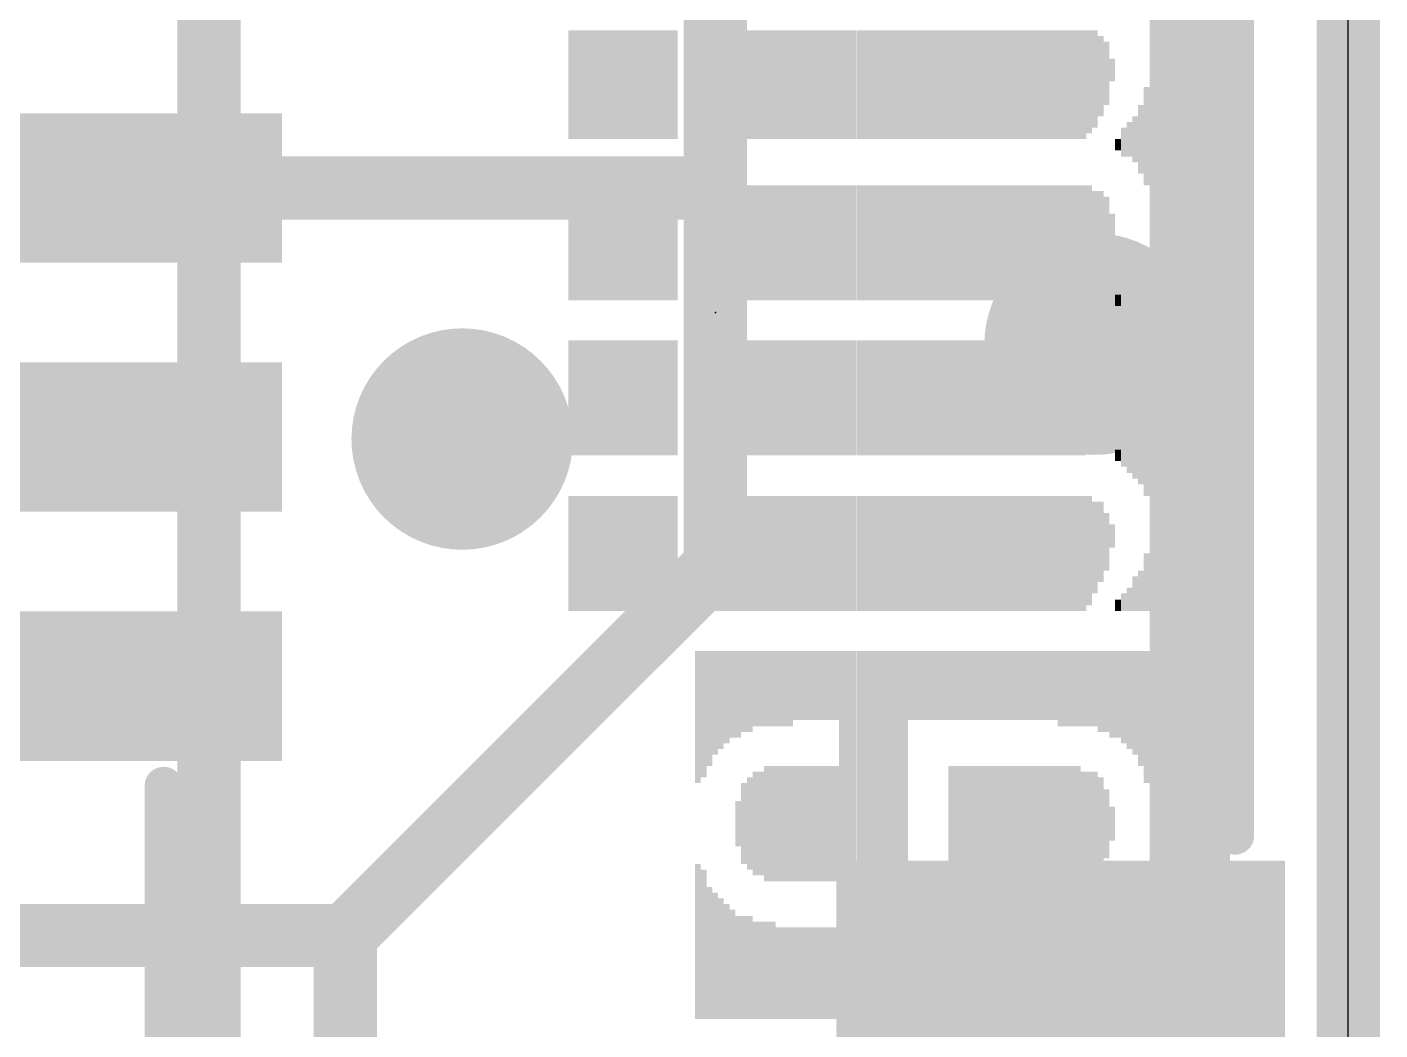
# Model space of a CAD drawing. Extents: x -0.1 to 35.7, y -1.6 to 50.9.
# Drawn here: x 30.26 to 35.69, y 6.01 to 10.04 of the extents above; entities that cross this region are included whole.
import ezdxf

# ---------------------------------------------------------------- set-up
doc = ezdxf.new("R2010")
doc.units = 0
for name, color, linetype in [('1', 12, 'CONTINUOUS'), ('16', 5, 'CONTINUOUS'), ('18', 110, 'CONTINUOUS'), ('20', 53, 'CONTINUOUS'), ('21', 40, 'CONTINUOUS'), ('22', 6, 'CONTINUOUS'), ('23', 40, 'CONTINUOUS')]:
    doc.layers.add(name, color=color, linetype=linetype)

# ---------------------------------------------------------------- blocks, each defined once
blk = doc.blocks.new('RECT')
blk.add_solid([(-0.5, -0.5), (0.5, -0.5), (-0.5, 0.5), (0.5, 0.5)])
blk = doc.blocks.new('ROUNDV')
at = {"const_width": 0.5}
blk.add_lwpolyline([(0, -0.25, 1), (0, 0.25, 1), (0, -0.25)], format="xyb", dxfattribs=at)

msp = doc.modelspace()

# ---------------------------------------------------------------- linework, layer by layer
at = {"layer": '1'}
for points, const_width in [([(35.56, 50.8), (35.56, 0)], 0.254), ([(33.02, 11.176), (33.02, 9.39)], 0.254), ([(30.506, 9.39), (33.02, 9.39)], 0.254), ([(33.02, 9.39), (33.02, 7.874)], 0.254), ([(30.506, 8.39), (29.071, 8.39)], 0.3048), ([(33.02, 7.874), (31.535, 6.389)], 0.254), ([(31.535, 6.389), (28.191, 6.389)], 0.254), ([(31.535, 4.865), (31.535, 6.389)], 0.254)]:
    msp.add_lwpolyline(points, dxfattribs=dict(at, const_width=const_width))
for points, const_width in [([(30.506, 9.4535, 1), (30.506, 9.3265)], 0.127), ([(33.0835, 9.39, 1), (32.9565, 9.39)], 0.127), ([(33.02, 9.3265, 1), (33.02, 9.4535)], 0.127), ([(32.9565, 9.39, 1), (33.0835, 9.39)], 0.127), ([(30.506, 8.3138, 1), (30.506, 8.4662)], 0.1524), ([(33.0649, 7.8291, 1), (32.9751, 7.9189)], 0.127), ([(32.9565, 7.874, 1), (33.0835, 7.874)], 0.127), ([(31.5985, 6.389, 1), (31.4715, 6.389)], 0.127), ([(31.535, 6.3255, 1), (31.535, 6.4525)], 0.127), ([(31.4901, 6.4339, 1), (31.5799, 6.3441)], 0.127)]:
    msp.add_lwpolyline(points, format="xyb", dxfattribs=dict(at, const_width=const_width))
at = {"layer": '16', "const_width": 0.254}
for points in [[(35.56, 50.8), (35.56, 0)], [(30.988, 5.08), (30.988, 11.43)]]:
    msp.add_lwpolyline(points, dxfattribs=at)
at = {"layer": '20'}
msp.add_line((35.56, 2.54), (35.56, 50.8), dxfattribs=at)
at = {"layer": '21', "const_width": 0.1524}
for points in [[(35.106, 6.79), (35.106, 10.99)], [(30.806, 5.89), (30.806, 6.99)]]:
    msp.add_lwpolyline(points, dxfattribs=at)
at = {"layer": '21', "const_width": 0.0762}
for points in [[(30.8441, 6.99, 1), (30.7679, 6.99)], [(35.0679, 6.79, 1), (35.1441, 6.79)]]:
    msp.add_lwpolyline(points, format="xyb", dxfattribs=at)
at = {"layer": '23'}
msp.add_point((33.02, 8.89), dxfattribs=at)

# ---------------------------------------------------------------- block references
at = {"layer": '1', "rotation": 180}
for p, xscale, yscale in [((30.506, 9.39), 1.55, 0.6), ((30.506, 8.39), 1.55, 0.6), ((30.506, 7.39), 1.55, 0.6), ((34.406, 6.09), 1.8, 1.2)]:
    msp.add_blockref('RECT', p, dxfattribs=dict(at, xscale=xscale, yscale=yscale))
at = {"layer": '18', "xscale": 0.889, "yscale": 0.889}
for p in [(34.544, 8.763), (34.544, 8.763), (32.004, 8.382), (32.004, 8.382)]:
    msp.add_blockref('ROUNDV', p, dxfattribs=at)
at = {"layer": '22', "rotation": 90}
for p, xscale, yscale in [((34.7741, 8.813), 5.5194, 0.0231), ((34.7972, 8.813), 5.5194, 0.0231), ((34.8203, 8.813), 5.5194, 0.0231), ((34.8434, 8.813), 5.5194, 0.0231), ((34.8666, 8.813), 5.5194, 0.0231), ((34.8897, 8.8003), 5.494, 0.0231), ((34.9128, 8.8003), 5.494, 0.0231), ((34.9359, 8.7889), 5.4712, 0.0231), ((34.959, 8.7889), 5.4712, 0.0231), ((34.982, 8.7774), 5.4483, 0.0229), ((35.005, 8.766), 5.4254, 0.0231), ((35.0281, 8.7546), 5.4026, 0.0231), ((35.0512, 8.7317), 5.3569, 0.0231), ((35.0743, 8.6974), 5.2883, 0.0231), ((32.442, 9.8049), 0.4369, 0.0229), ((32.465, 9.8049), 0.4369, 0.0231), ((32.4881, 9.8049), 0.4369, 0.0231), ((32.5112, 9.8049), 0.4369, 0.0231), ((32.5343, 9.8049), 0.4369, 0.0231), ((32.5574, 9.8049), 0.4369, 0.0231), ((32.5806, 9.8049), 0.4369, 0.0231), ((32.6037, 9.8049), 0.4369, 0.0231), ((32.6268, 9.8049), 0.4369, 0.0231), ((32.6499, 9.8049), 0.4369, 0.0231), ((32.673, 9.8049), 0.4369, 0.0231), ((32.696, 9.8049), 0.4369, 0.0229), ((32.719, 9.8049), 0.4369, 0.0231), ((32.7421, 9.8049), 0.4369, 0.0231), ((32.7652, 9.8049), 0.4369, 0.0231), ((32.7883, 9.8049), 0.4369, 0.0231), ((32.8114, 9.8049), 0.4369, 0.0231), ((32.8346, 9.8049), 0.4369, 0.0231), ((32.8577, 9.8049), 0.4369, 0.0231), ((32.95, 9.8049), 0.4369, 0.0229), ((32.973, 9.8049), 0.4369, 0.0231), ((32.9961, 9.8049), 0.4369, 0.0231), ((33.0192, 9.8049), 0.4369, 0.0231), ((33.0423, 9.8049), 0.4369, 0.0231), ((33.0654, 9.8049), 0.4369, 0.0231), ((33.0886, 9.8049), 0.4369, 0.0231), ((33.1117, 9.8049), 0.4369, 0.0231), ((33.1348, 9.8049), 0.4369, 0.0231), ((33.1579, 9.8049), 0.4369, 0.0231), ((33.181, 9.8049), 0.4369, 0.0231), ((33.204, 9.8049), 0.4369, 0.0229), ((33.227, 9.8049), 0.4369, 0.0231), ((33.2501, 9.8049), 0.4369, 0.0231), ((33.2732, 9.8049), 0.4369, 0.0231), ((33.2963, 9.8049), 0.4369, 0.0231), ((33.3194, 9.8049), 0.4369, 0.0231), ((33.3426, 9.8049), 0.4369, 0.0231), ((33.3657, 9.8049), 0.4369, 0.0231), ((33.3888, 9.8049), 0.4369, 0.0231), ((33.4119, 9.8049), 0.4369, 0.0231), ((33.435, 9.8049), 0.4369, 0.0231), ((33.458, 9.8049), 0.4369, 0.0229), ((33.481, 9.8049), 0.4369, 0.0231), ((33.5041, 9.8049), 0.4369, 0.0231), ((33.5272, 9.8049), 0.4369, 0.0231), ((33.5503, 9.8049), 0.4369, 0.0231), ((33.5734, 9.8049), 0.4369, 0.0231), ((33.5966, 9.8049), 0.4369, 0.0231), ((33.6197, 9.8049), 0.4369, 0.0231), ((33.6428, 9.8049), 0.4369, 0.0231), ((33.6659, 9.8049), 0.4369, 0.0231), ((33.689, 9.8049), 0.4369, 0.0231), ((33.712, 9.8049), 0.4369, 0.0229), ((33.735, 9.8049), 0.4369, 0.0231), ((33.7581, 9.8049), 0.4369, 0.0231), ((33.7812, 9.8049), 0.4369, 0.0231), ((33.8043, 9.8049), 0.4369, 0.0231), ((33.8274, 9.8049), 0.4369, 0.0231), ((33.8506, 9.8049), 0.4369, 0.0231), ((33.8737, 9.8049), 0.4369, 0.0231), ((33.8968, 9.8049), 0.4369, 0.0231), ((33.9199, 9.8049), 0.4369, 0.0231), ((33.943, 9.8049), 0.4369, 0.0231), ((33.966, 9.8049), 0.4369, 0.0229), ((33.989, 9.8049), 0.4369, 0.0231), ((34.0121, 9.8049), 0.4369, 0.0231), ((34.0352, 9.8049), 0.4369, 0.0231), ((34.0583, 9.8049), 0.4369, 0.0231), ((34.0814, 9.8049), 0.4369, 0.0231), ((34.1046, 9.8049), 0.4369, 0.0231), ((34.1277, 9.8049), 0.4369, 0.0231), ((34.1508, 9.8049), 0.4369, 0.0231), ((34.1739, 9.8049), 0.4369, 0.0231), ((34.197, 9.8049), 0.4369, 0.0231), ((34.22, 9.8049), 0.4369, 0.0229), ((34.243, 9.8049), 0.4369, 0.0231), ((34.2661, 9.8049), 0.4369, 0.0231), ((34.2892, 9.8049), 0.4369, 0.0231), ((34.3123, 9.8049), 0.4369, 0.0231), ((34.3354, 9.8049), 0.4369, 0.0231), ((34.3586, 9.8049), 0.4369, 0.0231), ((34.3817, 9.8049), 0.4369, 0.0231), ((34.4048, 9.8049), 0.4369, 0.0231), ((34.4279, 9.8049), 0.4369, 0.0231), ((34.451, 9.8049), 0.4369, 0.0231), ((34.474, 9.8049), 0.4369, 0.0229), ((34.497, 9.8049), 0.4369, 0.0231), ((34.5201, 9.8163), 0.414, 0.0231), ((34.5432, 9.8277), 0.3912, 0.0231), ((34.5663, 9.8392), 0.3226, 0.0231), ((34.5894, 9.8506), 0.254, 0.0231), ((34.6126, 9.8633), 0.0914, 0.0231), ((34.751, 9.5979), 0.3937, 0.0231), ((34.728, 9.5852), 0.2769, 0.0229), ((34.705, 9.5852), 0.1854, 0.0231), ((34.6588, 9.5737), 0.1168, 0.0231), ((34.6819, 9.5852), 0.1397, 0.0231), ((34.6357, 9.5636), 0.0457, 0.0231), ((32.442, 9.1699), 0.4623, 0.0229), ((32.465, 9.1699), 0.4623, 0.0231), ((32.4881, 9.1699), 0.4623, 0.0231), ((32.5112, 9.1699), 0.4623, 0.0231), ((32.5343, 9.1699), 0.4623, 0.0231), ((32.5574, 9.1699), 0.4623, 0.0231), ((32.5806, 9.1699), 0.4623, 0.0231), ((32.6037, 9.1699), 0.4623, 0.0231), ((32.6268, 9.1699), 0.4623, 0.0231), ((32.6499, 9.1699), 0.4623, 0.0231), ((32.673, 9.1699), 0.4623, 0.0231), ((32.696, 9.1699), 0.4623, 0.0229), ((32.719, 9.1699), 0.4623, 0.0231), ((32.7421, 9.1699), 0.4623, 0.0231), ((32.7652, 9.1699), 0.4623, 0.0231), ((32.7883, 9.1699), 0.4623, 0.0231), ((32.8114, 9.1699), 0.4623, 0.0231), ((32.8346, 9.1699), 0.4623, 0.0231), ((32.8577, 9.1699), 0.4623, 0.0231), ((32.95, 9.1699), 0.4623, 0.0229), ((32.973, 9.1699), 0.4623, 0.0231), ((32.9961, 9.1699), 0.4623, 0.0231), ((33.0192, 9.1699), 0.4623, 0.0231), ((33.0423, 9.1699), 0.4623, 0.0231), ((33.0654, 9.1699), 0.4623, 0.0231), ((33.0886, 9.1699), 0.4623, 0.0231), ((33.1117, 9.1699), 0.4623, 0.0231), ((33.1348, 9.1699), 0.4623, 0.0231), ((33.1579, 9.1699), 0.4623, 0.0231), ((33.181, 9.1699), 0.4623, 0.0231), ((33.204, 9.1699), 0.4623, 0.0229), ((33.227, 9.1699), 0.4623, 0.0231), ((33.2501, 9.1699), 0.4623, 0.0231), ((33.2732, 9.1699), 0.4623, 0.0231), ((33.2963, 9.1699), 0.4623, 0.0231), ((33.3194, 9.1699), 0.4623, 0.0231), ((33.3426, 9.1699), 0.4623, 0.0231), ((33.3657, 9.1699), 0.4623, 0.0231), ((33.3888, 9.1699), 0.4623, 0.0231), ((33.4119, 9.1699), 0.4623, 0.0231), ((33.435, 9.1699), 0.4623, 0.0231), ((33.458, 9.1699), 0.4623, 0.0229), ((33.481, 9.1699), 0.4623, 0.0231), ((33.5041, 9.1699), 0.4623, 0.0231), ((33.5272, 9.1699), 0.4623, 0.0231), ((33.5503, 9.1699), 0.4623, 0.0231), ((33.5734, 9.1699), 0.4623, 0.0231), ((33.5966, 9.1699), 0.4623, 0.0231), ((33.6197, 9.1699), 0.4623, 0.0231), ((33.6428, 9.1699), 0.4623, 0.0231), ((33.6659, 9.1699), 0.4623, 0.0231), ((33.689, 9.1699), 0.4623, 0.0231), ((33.712, 9.1699), 0.4623, 0.0229), ((33.735, 9.1699), 0.4623, 0.0231), ((33.7581, 9.1699), 0.4623, 0.0231), ((33.7812, 9.1699), 0.4623, 0.0231), ((33.8043, 9.1699), 0.4623, 0.0231), ((33.8274, 9.1699), 0.4623, 0.0231), ((33.8506, 9.1699), 0.4623, 0.0231), ((33.8737, 9.1699), 0.4623, 0.0231), ((33.8968, 9.1699), 0.4623, 0.0231), ((33.9199, 9.1699), 0.4623, 0.0231), ((33.943, 9.1699), 0.4623, 0.0231), ((33.966, 9.1699), 0.4623, 0.0229), ((33.989, 9.1699), 0.4623, 0.0231), ((34.0121, 9.1699), 0.4623, 0.0231), ((34.0352, 9.1699), 0.4623, 0.0231), ((34.0583, 9.1699), 0.4623, 0.0231), ((34.0814, 9.1699), 0.4623, 0.0231), ((34.1046, 9.1699), 0.4623, 0.0231), ((34.1277, 9.1699), 0.4623, 0.0231), ((34.1508, 9.1699), 0.4623, 0.0231), ((34.1739, 9.1699), 0.4623, 0.0231), ((34.197, 9.1699), 0.4623, 0.0231), ((34.22, 9.1699), 0.4623, 0.0229), ((34.243, 9.1699), 0.4623, 0.0231), ((34.2661, 9.1699), 0.4623, 0.0231), ((34.2892, 9.1699), 0.4623, 0.0231), ((34.3123, 9.1699), 0.4623, 0.0231), ((34.3354, 9.1699), 0.4623, 0.0231), ((34.3586, 9.1699), 0.4623, 0.0231), ((34.3817, 9.1699), 0.4623, 0.0231), ((34.4048, 9.1699), 0.4623, 0.0231), ((34.4279, 9.1699), 0.4623, 0.0231), ((34.451, 9.1699), 0.4623, 0.0231), ((34.474, 9.1699), 0.4623, 0.0229), ((34.497, 9.1699), 0.4623, 0.0231), ((34.5201, 9.1813), 0.4394, 0.0231), ((34.5432, 9.1927), 0.3708, 0.0231), ((34.5663, 9.2169), 0.3226, 0.0231), ((34.5894, 9.2283), 0.254, 0.0231), ((34.6126, 9.2397), 0.094, 0.0231), ((34.751, 8.9629), 0.3683, 0.0231), ((34.728, 8.9629), 0.2769, 0.0229), ((34.6819, 8.9629), 0.1397, 0.0231), ((34.705, 8.9629), 0.1854, 0.0231), ((34.6357, 8.9387), 0.0457, 0.0231), ((34.6588, 8.9387), 0.0914, 0.0231), ((32.442, 8.5476), 0.4623, 0.0229), ((32.465, 8.5476), 0.4623, 0.0231), ((32.4881, 8.5476), 0.4623, 0.0231), ((32.5112, 8.5476), 0.4623, 0.0231), ((32.5343, 8.5476), 0.4623, 0.0231), ((32.5574, 8.5476), 0.4623, 0.0231), ((32.5806, 8.5476), 0.4623, 0.0231), ((32.6037, 8.5476), 0.4623, 0.0231), ((32.6268, 8.5476), 0.4623, 0.0231), ((32.6499, 8.5476), 0.4623, 0.0231), ((32.673, 8.5476), 0.4623, 0.0231), ((32.696, 8.5476), 0.4623, 0.0229), ((32.719, 8.5476), 0.4623, 0.0231), ((32.7421, 8.5476), 0.4623, 0.0231), ((32.7652, 8.5476), 0.4623, 0.0231), ((32.7883, 8.5476), 0.4623, 0.0231), ((32.8114, 8.5476), 0.4623, 0.0231), ((32.8346, 8.5476), 0.4623, 0.0231), ((32.8577, 8.5476), 0.4623, 0.0231), ((32.95, 8.5476), 0.4623, 0.0229), ((32.973, 8.5476), 0.4623, 0.0231), ((32.9961, 8.5476), 0.4623, 0.0231), ((33.0192, 8.5476), 0.4623, 0.0231), ((33.0423, 8.5476), 0.4623, 0.0231), ((33.0654, 8.5476), 0.4623, 0.0231), ((33.0886, 8.5476), 0.4623, 0.0231), ((33.1117, 8.5476), 0.4623, 0.0231), ((33.1348, 8.5476), 0.4623, 0.0231), ((33.1579, 8.5476), 0.4623, 0.0231), ((33.181, 8.5476), 0.4623, 0.0231), ((33.204, 8.5476), 0.4623, 0.0229), ((33.227, 8.5476), 0.4623, 0.0231), ((33.2501, 8.5476), 0.4623, 0.0231), ((33.2732, 8.5476), 0.4623, 0.0231), ((33.2963, 8.5476), 0.4623, 0.0231), ((33.3194, 8.5476), 0.4623, 0.0231), ((33.3426, 8.5476), 0.4623, 0.0231), ((33.3657, 8.5476), 0.4623, 0.0231), ((33.3888, 8.5476), 0.4623, 0.0231), ((33.4119, 8.5476), 0.4623, 0.0231), ((33.435, 8.5476), 0.4623, 0.0231), ((33.458, 8.5476), 0.4623, 0.0229), ((33.481, 8.5476), 0.4623, 0.0231), ((33.5041, 8.5476), 0.4623, 0.0231), ((33.5272, 8.5476), 0.4623, 0.0231), ((33.5503, 8.5476), 0.4623, 0.0231), ((33.5734, 8.5476), 0.4623, 0.0231), ((33.5966, 8.5476), 0.4623, 0.0231), ((33.6197, 8.5476), 0.4623, 0.0231), ((33.6428, 8.5476), 0.4623, 0.0231), ((33.6659, 8.5476), 0.4623, 0.0231), ((33.689, 8.5476), 0.4623, 0.0231), ((33.712, 8.5476), 0.4623, 0.0229), ((33.735, 8.5476), 0.4623, 0.0231), ((33.7581, 8.5476), 0.4623, 0.0231), ((33.7812, 8.5476), 0.4623, 0.0231), ((33.8043, 8.5476), 0.4623, 0.0231), ((33.8274, 8.5476), 0.4623, 0.0231), ((33.8506, 8.5476), 0.4623, 0.0231), ((33.8737, 8.5476), 0.4623, 0.0231), ((33.8968, 8.5476), 0.4623, 0.0231), ((33.9199, 8.5476), 0.4623, 0.0231), ((33.943, 8.5476), 0.4623, 0.0231), ((33.966, 8.5476), 0.4623, 0.0229), ((33.989, 8.5476), 0.4623, 0.0231), ((34.0121, 8.5476), 0.4623, 0.0231), ((34.0352, 8.5476), 0.4623, 0.0231), ((34.0583, 8.5476), 0.4623, 0.0231), ((34.0814, 8.5476), 0.4623, 0.0231), ((34.1046, 8.5476), 0.4623, 0.0231), ((34.1277, 8.5476), 0.4623, 0.0231), ((34.1508, 8.5476), 0.4623, 0.0231), ((34.1739, 8.5476), 0.4623, 0.0231), ((34.197, 8.5476), 0.4623, 0.0231), ((34.22, 8.5476), 0.4623, 0.0229), ((34.243, 8.5476), 0.4623, 0.0231), ((34.2661, 8.5476), 0.4623, 0.0231), ((34.2892, 8.5476), 0.4623, 0.0231), ((34.3123, 8.5476), 0.4623, 0.0231), ((34.3354, 8.5476), 0.4623, 0.0231), ((34.3586, 8.5476), 0.4623, 0.0231), ((34.3817, 8.5476), 0.4623, 0.0231), ((34.4048, 8.5476), 0.4623, 0.0231), ((34.4279, 8.5476), 0.4623, 0.0231), ((34.451, 8.5476), 0.4623, 0.0231), ((34.474, 8.5476), 0.4623, 0.0229), ((34.497, 8.5476), 0.4623, 0.0231), ((34.5201, 8.559), 0.4394, 0.0231), ((34.5432, 8.5692), 0.3683, 0.0231), ((34.5663, 8.5806), 0.3454, 0.0231), ((34.5894, 8.592), 0.2311, 0.0231), ((34.6126, 8.5933), 0.0914, 0.0231), ((34.751, 8.3393), 0.3708, 0.0231), ((34.728, 8.338), 0.2769, 0.0229), ((34.705, 8.3266), 0.2083, 0.0231), ((34.6588, 8.3164), 0.0914, 0.0231), ((34.6819, 8.3266), 0.1626, 0.0231), ((34.6357, 8.3164), 0.0457, 0.0231), ((32.442, 7.9227), 0.4623, 0.0229), ((32.465, 7.9227), 0.4623, 0.0231), ((32.4881, 7.9227), 0.4623, 0.0231), ((32.5112, 7.9227), 0.4623, 0.0231), ((32.5343, 7.9227), 0.4623, 0.0231), ((32.5574, 7.9227), 0.4623, 0.0231), ((32.5806, 7.9227), 0.4623, 0.0231), ((32.6037, 7.9227), 0.4623, 0.0231), ((32.6268, 7.9227), 0.4623, 0.0231), ((32.6499, 7.9227), 0.4623, 0.0231), ((32.673, 7.9227), 0.4623, 0.0231), ((32.696, 7.9227), 0.4623, 0.0229), ((32.719, 7.9227), 0.4623, 0.0231), ((32.7421, 7.9227), 0.4623, 0.0231), ((32.7652, 7.9227), 0.4623, 0.0231), ((32.7883, 7.9227), 0.4623, 0.0231), ((32.8114, 7.9227), 0.4623, 0.0231), ((32.8346, 7.9227), 0.4623, 0.0231), ((32.8577, 7.9227), 0.4623, 0.0231), ((32.95, 7.9227), 0.4623, 0.0229), ((32.973, 7.9227), 0.4623, 0.0231), ((32.9961, 7.9227), 0.4623, 0.0231), ((33.0192, 7.9227), 0.4623, 0.0231), ((33.0423, 7.9227), 0.4623, 0.0231), ((33.0654, 7.9227), 0.4623, 0.0231), ((33.0886, 7.9227), 0.4623, 0.0231), ((33.1117, 7.9227), 0.4623, 0.0231), ((33.1348, 7.9227), 0.4623, 0.0231), ((33.1579, 7.9227), 0.4623, 0.0231), ((33.181, 7.9227), 0.4623, 0.0231), ((33.204, 7.9227), 0.4623, 0.0229), ((33.227, 7.9227), 0.4623, 0.0231), ((33.2501, 7.9227), 0.4623, 0.0231), ((33.2732, 7.9227), 0.4623, 0.0231), ((33.2963, 7.9227), 0.4623, 0.0231), ((33.3194, 7.9227), 0.4623, 0.0231), ((33.3426, 7.9227), 0.4623, 0.0231), ((33.3657, 7.9227), 0.4623, 0.0231), ((33.3888, 7.9227), 0.4623, 0.0231), ((33.4119, 7.9227), 0.4623, 0.0231), ((33.435, 7.9227), 0.4623, 0.0231), ((33.458, 7.9227), 0.4623, 0.0229), ((33.481, 7.9227), 0.4623, 0.0231), ((33.5041, 7.9227), 0.4623, 0.0231), ((33.5272, 7.9227), 0.4623, 0.0231), ((33.5503, 7.9227), 0.4623, 0.0231), ((33.5734, 7.9227), 0.4623, 0.0231), ((33.5966, 7.9227), 0.4623, 0.0231), ((33.6197, 7.9227), 0.4623, 0.0231), ((33.6428, 7.9227), 0.4623, 0.0231), ((33.6659, 7.9227), 0.4623, 0.0231), ((33.689, 7.9227), 0.4623, 0.0231), ((33.712, 7.9227), 0.4623, 0.0229), ((33.735, 7.9227), 0.4623, 0.0231), ((33.7581, 7.9227), 0.4623, 0.0231), ((33.7812, 7.9227), 0.4623, 0.0231), ((33.8043, 7.9227), 0.4623, 0.0231), ((33.8274, 7.9227), 0.4623, 0.0231), ((33.8506, 7.9227), 0.4623, 0.0231), ((33.8737, 7.9227), 0.4623, 0.0231), ((33.8968, 7.9227), 0.4623, 0.0231), ((33.9199, 7.9227), 0.4623, 0.0231), ((33.943, 7.9227), 0.4623, 0.0231), ((33.966, 7.9227), 0.4623, 0.0229), ((33.989, 7.9227), 0.4623, 0.0231), ((34.0121, 7.9227), 0.4623, 0.0231), ((34.0352, 7.9227), 0.4623, 0.0231), ((34.0583, 7.9227), 0.4623, 0.0231), ((34.0814, 7.9227), 0.4623, 0.0231), ((34.1046, 7.9227), 0.4623, 0.0231), ((34.1277, 7.9227), 0.4623, 0.0231), ((34.1508, 7.9227), 0.4623, 0.0231), ((34.1739, 7.9227), 0.4623, 0.0231), ((34.197, 7.9227), 0.4623, 0.0231), ((34.22, 7.9227), 0.4623, 0.0229), ((34.243, 7.9227), 0.4623, 0.0231), ((34.2661, 7.9227), 0.4623, 0.0231), ((34.2892, 7.9227), 0.4623, 0.0231), ((34.3123, 7.9227), 0.4623, 0.0231), ((34.3354, 7.9227), 0.4623, 0.0231), ((34.3586, 7.9227), 0.4623, 0.0231), ((34.3817, 7.9227), 0.4623, 0.0231), ((34.4048, 7.9227), 0.4623, 0.0231), ((34.4279, 7.9227), 0.4623, 0.0231), ((34.451, 7.9227), 0.4623, 0.0231), ((34.474, 7.9227), 0.4623, 0.0229), ((34.497, 7.9227), 0.4623, 0.0231), ((34.5201, 7.9342), 0.4394, 0.0231), ((34.5432, 7.9469), 0.3683, 0.0231), ((34.5663, 7.9697), 0.3226, 0.0231), ((34.5894, 7.9697), 0.2311, 0.0231), ((34.6126, 7.9926), 0.094, 0.0231), ((34.751, 7.8072), 0.2311, 0.0231), ((34.705, 7.7614), 0.1397, 0.0231), ((34.728, 7.7729), 0.1626, 0.0229), ((34.6819, 7.7386), 0.094, 0.0231), ((34.6357, 7.7144), 0.0457, 0.0231), ((34.6588, 7.7271), 0.0711, 0.0231), ((32.95, 7.2661), 0.5309, 0.0229), ((32.973, 7.2776), 0.508, 0.0231), ((32.9961, 7.3004), 0.4623, 0.0231), ((33.0192, 7.3233), 0.4166, 0.0231), ((33.0423, 7.3347), 0.3937, 0.0231), ((33.0654, 7.3461), 0.3708, 0.0231), ((33.0886, 7.3576), 0.348, 0.0231), ((33.1117, 7.3576), 0.348, 0.0231), ((33.1348, 7.369), 0.3251, 0.0231), ((33.1579, 7.369), 0.3251, 0.0231), ((33.181, 7.3804), 0.3023, 0.0231), ((33.204, 7.3804), 0.3023, 0.0229), ((33.227, 7.3804), 0.3023, 0.0231), ((33.2501, 7.3804), 0.3023, 0.0231), ((33.2732, 7.3804), 0.3023, 0.0231), ((33.2963, 7.3804), 0.3023, 0.0231), ((33.3194, 7.3804), 0.3023, 0.0231), ((33.3426, 7.3931), 0.2769, 0.0231), ((33.3657, 7.3931), 0.2769, 0.0231), ((33.3888, 7.3931), 0.2769, 0.0231), ((33.4119, 7.3931), 0.2769, 0.0231), ((33.435, 7.3931), 0.2769, 0.0231), ((33.458, 7.3931), 0.2769, 0.0229), ((33.481, 7.3931), 0.2769, 0.0231), ((33.5041, 7.3931), 0.2769, 0.0231), ((33.5272, 7.0693), 0.9246, 0.0231), ((33.5503, 7.0693), 0.9246, 0.0231), ((33.5734, 7.0693), 0.9246, 0.0231), ((33.5966, 7.0693), 0.9246, 0.0231), ((33.6197, 7.0693), 0.9246, 0.0231), ((33.6428, 7.0693), 0.9246, 0.0231), ((33.6659, 7.0693), 0.9246, 0.0231), ((33.689, 7.0693), 0.9246, 0.0231), ((33.712, 7.0693), 0.9246, 0.0229), ((33.735, 7.0693), 0.9246, 0.0231), ((33.7581, 7.0693), 0.9246, 0.0231), ((33.7812, 7.0693), 0.9246, 0.0231), ((33.8043, 7.3931), 0.2769, 0.0231), ((33.8274, 7.3931), 0.2769, 0.0231), ((33.8506, 7.3931), 0.2769, 0.0231), ((33.8737, 7.3931), 0.2769, 0.0231), ((33.8968, 7.3931), 0.2769, 0.0231), ((33.9199, 7.3931), 0.2769, 0.0231), ((33.943, 7.3931), 0.2769, 0.0231), ((33.966, 7.3931), 0.2769, 0.0229), ((33.989, 7.3931), 0.2769, 0.0231), ((34.0121, 7.3931), 0.2769, 0.0231), ((34.0352, 7.3931), 0.2769, 0.0231), ((34.0583, 7.3931), 0.2769, 0.0231), ((34.0814, 7.3931), 0.2769, 0.0231), ((34.1046, 7.3931), 0.2769, 0.0231), ((34.1277, 7.3931), 0.2769, 0.0231), ((34.1508, 7.3931), 0.2769, 0.0231), ((34.1739, 7.3931), 0.2769, 0.0231), ((34.197, 7.3931), 0.2769, 0.0231), ((34.22, 7.3931), 0.2769, 0.0229), ((34.243, 7.3931), 0.2769, 0.0231), ((34.2661, 7.3931), 0.2769, 0.0231), ((34.2892, 7.3931), 0.2769, 0.0231), ((34.3123, 7.3931), 0.2769, 0.0231), ((34.3354, 7.3931), 0.2769, 0.0231), ((34.3586, 7.3931), 0.2769, 0.0231), ((34.3817, 7.3931), 0.2769, 0.0231), ((34.4048, 7.3804), 0.3023, 0.0231), ((34.4279, 7.3804), 0.3023, 0.0231), ((34.451, 7.3804), 0.3023, 0.0231), ((34.474, 7.3804), 0.3023, 0.0229), ((34.497, 7.3804), 0.3023, 0.0231), ((34.5201, 7.3804), 0.3023, 0.0231), ((34.5432, 7.3804), 0.3023, 0.0231), ((34.5663, 7.369), 0.3251, 0.0231), ((34.5894, 7.369), 0.3251, 0.0231), ((34.6126, 7.3576), 0.348, 0.0231), ((34.6357, 7.3576), 0.348, 0.0231), ((34.6588, 7.3461), 0.3708, 0.0231), ((34.6819, 7.3347), 0.3937, 0.0231), ((34.705, 7.3233), 0.4166, 0.0231), ((34.728, 7.3004), 0.4623, 0.0229), ((34.751, 7.2661), 0.5309, 0.0231), ((33.227, 6.8381), 0.4623, 0.0231), ((33.2501, 6.8381), 0.4623, 0.0231), ((33.2732, 6.8381), 0.4623, 0.0231), ((33.2963, 6.8381), 0.4623, 0.0231), ((33.3194, 6.8381), 0.4623, 0.0231), ((33.3426, 6.8381), 0.4623, 0.0231), ((33.3657, 6.8381), 0.4623, 0.0231), ((33.3888, 6.8381), 0.4623, 0.0231), ((33.4119, 6.8381), 0.4623, 0.0231), ((33.435, 6.8381), 0.4623, 0.0231), ((33.458, 6.8381), 0.4623, 0.0229), ((33.481, 6.8381), 0.4623, 0.0231), ((33.5041, 6.8381), 0.4623, 0.0231), ((33.966, 6.8381), 0.4623, 0.0229), ((33.989, 6.8381), 0.4623, 0.0231), ((34.0121, 6.8381), 0.4623, 0.0231), ((34.0352, 6.8381), 0.4623, 0.0231), ((34.0583, 6.8381), 0.4623, 0.0231), ((34.0814, 6.8381), 0.4623, 0.0231), ((34.1046, 6.8381), 0.4623, 0.0231), ((34.1277, 6.8381), 0.4623, 0.0231), ((34.1508, 6.8381), 0.4623, 0.0231), ((34.1739, 6.8381), 0.4623, 0.0231), ((34.197, 6.8381), 0.4623, 0.0231), ((34.22, 6.8381), 0.4623, 0.0229), ((34.243, 6.8381), 0.4623, 0.0231), ((34.2661, 6.8381), 0.4623, 0.0231), ((34.2892, 6.8381), 0.4623, 0.0231), ((34.3123, 6.8381), 0.4623, 0.0231), ((34.3354, 6.8381), 0.4623, 0.0231), ((34.3586, 6.8381), 0.4623, 0.0231), ((34.3817, 6.8381), 0.4623, 0.0231), ((34.4048, 6.8381), 0.4623, 0.0231), ((34.4279, 6.8381), 0.4623, 0.0231), ((34.451, 6.8381), 0.4623, 0.0231), ((34.474, 6.8381), 0.4623, 0.0229), ((33.1579, 6.8381), 0.3708, 0.0231), ((33.181, 6.8381), 0.4166, 0.0231), ((33.204, 6.8381), 0.4166, 0.0229), ((34.497, 6.8267), 0.4394, 0.0231), ((34.5201, 6.8381), 0.4166, 0.0231), ((34.5432, 6.8381), 0.4166, 0.0231), ((34.5663, 6.8381), 0.3708, 0.0231), ((33.1348, 6.8381), 0.3251, 0.0231), ((34.5894, 6.8369), 0.2769, 0.0231), ((33.1117, 6.8381), 0.1829, 0.0231), ((34.6126, 6.8381), 0.1372, 0.0231), ((32.95, 6.3644), 0.6223, 0.0229), ((32.973, 6.353), 0.5994, 0.0231), ((34.751, 6.4571), 0.3912, 0.0231), ((32.9961, 6.3187), 0.5309, 0.0231), ((34.728, 6.4343), 0.3454, 0.0229), ((33.0192, 6.3073), 0.508, 0.0231), ((33.0423, 6.2959), 0.4851, 0.0231), ((33.0654, 6.2844), 0.4623, 0.0231), ((34.6588, 6.3886), 0.254, 0.0231), ((34.6819, 6.4), 0.2769, 0.0231), ((34.705, 6.4114), 0.2997, 0.0231), ((33.0886, 6.273), 0.4394, 0.0231), ((33.1117, 6.2603), 0.414, 0.0231), ((33.1348, 6.2603), 0.414, 0.0231), ((33.1579, 6.2603), 0.414, 0.0231), ((34.5663, 6.2603), 0.414, 0.0231), ((34.5894, 6.2603), 0.414, 0.0231), ((34.6126, 6.3771), 0.2311, 0.0231), ((34.6357, 6.3771), 0.2311, 0.0231), ((33.181, 6.2489), 0.3912, 0.0231), ((33.204, 6.2489), 0.3912, 0.0229), ((33.227, 6.2489), 0.3912, 0.0231), ((33.2501, 6.2489), 0.3912, 0.0231), ((33.2732, 6.2374), 0.3683, 0.0231), ((33.2963, 6.2374), 0.3683, 0.0231), ((33.3194, 6.2374), 0.3683, 0.0231), ((33.3426, 6.2374), 0.3683, 0.0231), ((33.3657, 6.2374), 0.3683, 0.0231), ((33.3888, 6.2374), 0.3683, 0.0231), ((33.4119, 6.2374), 0.3683, 0.0231), ((33.435, 6.2374), 0.3683, 0.0231), ((33.458, 6.2374), 0.3683, 0.0229), ((33.481, 6.2374), 0.3683, 0.0231), ((33.5041, 6.2374), 0.3683, 0.0231), ((33.5272, 6.2374), 0.3683, 0.0231), ((33.5503, 6.2374), 0.3683, 0.0231), ((33.5734, 6.2374), 0.3683, 0.0231), ((33.5966, 6.2374), 0.3683, 0.0231), ((33.6197, 6.2374), 0.3683, 0.0231), ((33.6428, 6.2374), 0.3683, 0.0231), ((33.6659, 6.2374), 0.3683, 0.0231), ((33.689, 6.2374), 0.3683, 0.0231), ((33.712, 6.2374), 0.3683, 0.0229), ((33.735, 6.2374), 0.3683, 0.0231), ((33.7581, 6.2374), 0.3683, 0.0231), ((33.7812, 6.2374), 0.3683, 0.0231), ((33.8043, 6.2374), 0.3683, 0.0231), ((33.8274, 6.2374), 0.3683, 0.0231), ((33.8506, 6.2374), 0.3683, 0.0231), ((33.8737, 6.2374), 0.3683, 0.0231), ((33.8968, 6.2374), 0.3683, 0.0231), ((33.9199, 6.2374), 0.3683, 0.0231), ((33.943, 6.2374), 0.3683, 0.0231), ((33.966, 6.2374), 0.3683, 0.0229), ((33.989, 6.2374), 0.3683, 0.0231), ((34.0121, 6.2374), 0.3683, 0.0231), ((34.0352, 6.2374), 0.3683, 0.0231), ((34.0583, 6.2374), 0.3683, 0.0231), ((34.0814, 6.2374), 0.3683, 0.0231), ((34.1046, 6.2374), 0.3683, 0.0231), ((34.1277, 6.2374), 0.3683, 0.0231), ((34.1508, 6.2374), 0.3683, 0.0231), ((34.1739, 6.2374), 0.3683, 0.0231), ((34.197, 6.2374), 0.3683, 0.0231), ((34.22, 6.2374), 0.3683, 0.0229), ((34.243, 6.2374), 0.3683, 0.0231), ((34.2661, 6.2374), 0.3683, 0.0231), ((34.2892, 6.2374), 0.3683, 0.0231), ((34.3123, 6.2374), 0.3683, 0.0231), ((34.3354, 6.2374), 0.3683, 0.0231), ((34.3586, 6.2374), 0.3683, 0.0231), ((34.3817, 6.2374), 0.3683, 0.0231), ((34.4048, 6.2374), 0.3683, 0.0231), ((34.4279, 6.2374), 0.3683, 0.0231), ((34.451, 6.2374), 0.3683, 0.0231), ((34.474, 6.2489), 0.3912, 0.0229), ((34.497, 6.2489), 0.3912, 0.0231), ((34.5201, 6.2489), 0.3912, 0.0231), ((34.5432, 6.2489), 0.3912, 0.0231)]:
    msp.add_blockref('RECT', p, dxfattribs=dict(at, xscale=xscale, yscale=yscale))

doc.saveas('drawing.dxf')
